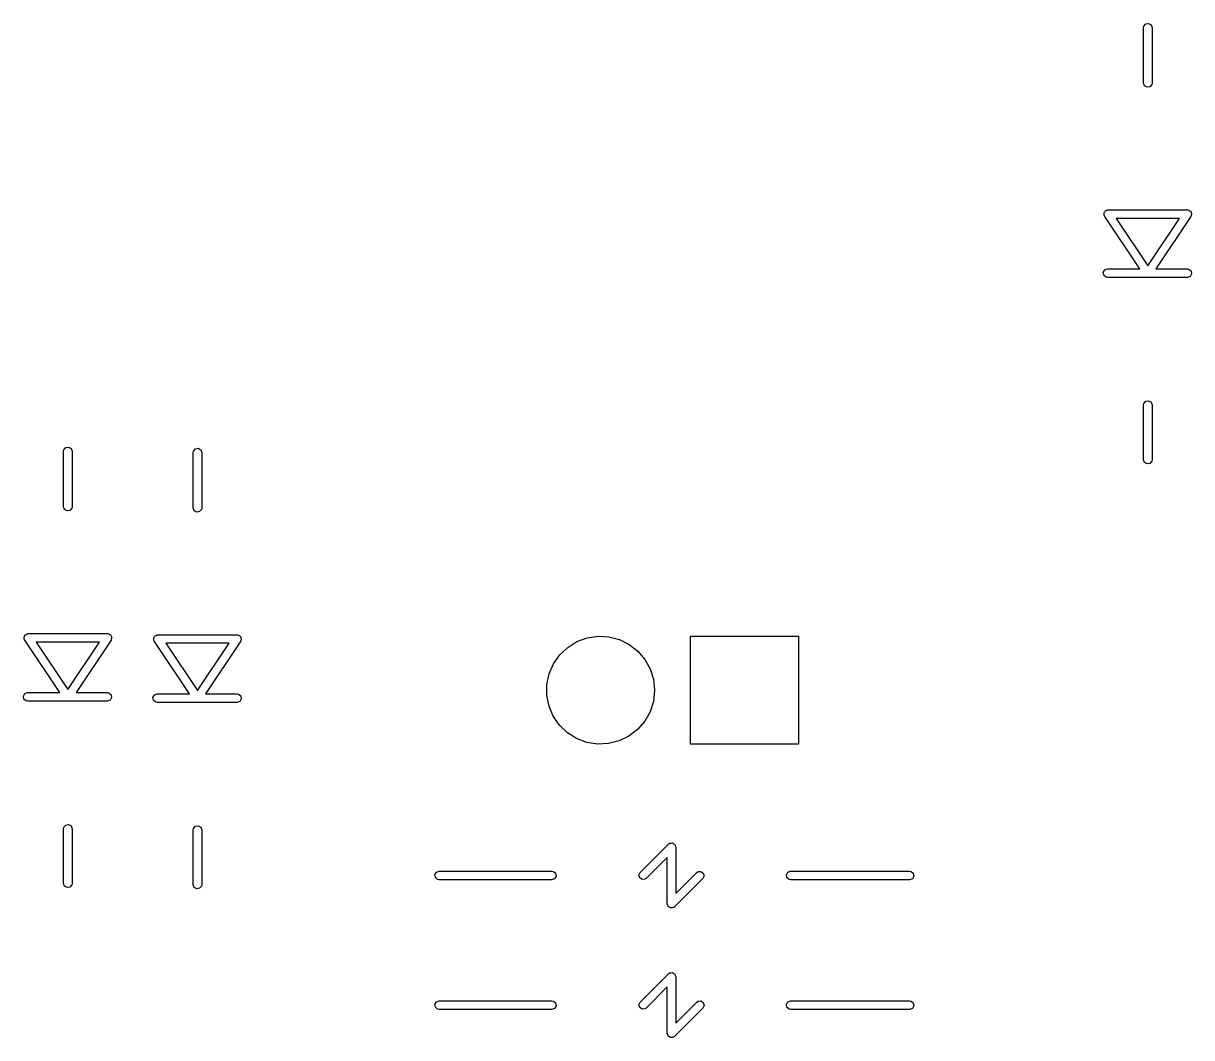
# Model space of a CAD drawing. Extents: x 0 to 132, y -20 to 105.
# Drawn here: x 35.39 to 56, y 21.61 to 39.49 of the extents above; entities that cross this region are included whole.
import ezdxf

# ---------------------------------------------------------------- set-up
doc = ezdxf.new("R2010")
doc.units = 0
doc.layers.add('BLACK', color=7, linetype='CONTINUOUS')

msp = doc.modelspace()

# ---------------------------------------------------------------- linework, layer by layer
at = {"layer": 'BLACK', "linetype": 'CONTINUOUS'}
for p, q in [((55.153, 39.4165), (55.1575, 39.4422)), ((55.153, 38.4386), (55.153, 39.4165)), ((55.1575, 39.4422), (55.1905, 39.4815)), ((55.1905, 39.4815), (55.241, 39.4904)), ((55.241, 39.4904), (55.2855, 39.4647)), ((55.2855, 39.4647), (55.303, 39.4165)), ((55.303, 39.4165), (55.303, 38.4386)), ((55.1705, 38.3904), (55.153, 38.4386)), ((55.215, 38.3647), (55.1705, 38.3904)), ((55.2655, 38.3736), (55.215, 38.3647)), ((55.2985, 38.4129), (55.2655, 38.3736)), ((55.303, 38.4386), (55.2985, 38.4129)), ((54.4556, 36.1402), (54.461, 36.1495)), ((54.4584, 36.1248), (54.4556, 36.1402)), ((54.4567, 36.1092), (54.4584, 36.1248)), ((54.464, 36.0926), (54.4567, 36.1092)), ((54.461, 36.1495), (54.4622, 36.1603)), ((54.4622, 36.1603), (54.4735, 36.1711)), ((54.4645, 36.0897), (54.464, 36.0926)), ((54.4658, 36.0887), (54.4645, 36.0897)), ((54.4672, 36.0854), (54.4658, 36.0887)), ((55.0874, 35.1608), (54.4672, 36.0854)), ((54.4735, 36.1711), (54.4813, 36.1847)), ((54.4813, 36.1847), (54.4914, 36.1883)), ((54.4914, 36.1883), (54.4992, 36.1958)), ((54.4992, 36.1958), (54.5148, 36.1968)), ((54.5148, 36.1968), (54.5295, 36.2022)), ((54.5295, 36.2022), (55.9265, 36.2022)), ((55.9889, 36.0856), (55.3724, 35.1608)), ((55.9265, 36.2022), (55.9298, 36.2016)), ((55.9298, 36.2016), (55.9313, 36.202)), ((55.9313, 36.202), (55.934, 36.2009)), ((55.934, 36.2009), (55.9522, 36.1977)), ((55.9522, 36.1977), (55.9641, 36.1877)), ((55.9641, 36.1877), (55.9783, 36.1814)), ((55.9783, 36.1814), (55.9831, 36.1717)), ((55.9831, 36.1717), (55.9915, 36.1647)), ((55.9926, 36.1007), (55.9889, 36.0856)), ((55.9915, 36.1647), (55.9942, 36.1494)), ((56.0004, 36.1142), (55.9926, 36.1007)), ((55.9942, 36.1494), (56.001, 36.1354)), ((56.001, 36.1354), (55.9985, 36.1249)), ((55.9985, 36.1249), (56.0004, 36.1142)), ((54.6701, 36.0522), (55.2299, 35.2176)), ((55.7864, 36.0522), (54.6701, 36.0522)), ((55.2299, 35.2176), (55.7864, 36.0522)), ((54.4429, 35.0988), (54.4686, 35.1433)), ((54.4518, 35.0483), (54.4429, 35.0988)), ((54.4911, 35.0153), (54.4518, 35.0483)), ((54.4686, 35.1433), (54.5168, 35.1608)), ((54.5168, 35.1608), (55.0874, 35.1608)), ((55.3724, 35.1608), (55.9265, 35.1608)), ((55.9265, 35.1608), (55.9522, 35.1563)), ((55.9522, 35.1563), (55.9915, 35.1233)), ((56.0004, 35.0728), (55.9747, 35.0283)), ((55.9915, 35.1233), (56.0004, 35.0728)), ((54.5168, 35.0108), (54.4911, 35.0153)), ((55.9265, 35.0108), (54.5168, 35.0108)), ((55.9747, 35.0283), (55.9265, 35.0108)), ((55.153, 32.7617), (55.1575, 32.7874)), ((55.1575, 32.7874), (55.1905, 32.8267)), ((55.1905, 32.8267), (55.241, 32.8356)), ((55.241, 32.8356), (55.2855, 32.8099)), ((55.2855, 32.8099), (55.303, 32.7617)), ((55.153, 31.7965), (55.153, 32.7617)), ((55.303, 32.7617), (55.303, 31.7965)), ((36.103, 31.9445), (36.1075, 31.9702)), ((36.103, 30.9666), (36.103, 31.9445)), ((36.1075, 31.9702), (36.1405, 32.0095)), ((36.1405, 32.0095), (36.191, 32.0184)), ((36.191, 32.0184), (36.2355, 31.9927)), ((36.2355, 31.9927), (36.253, 31.9445)), ((36.253, 31.9445), (36.253, 30.9666)), ((38.389, 31.9235), (38.3935, 31.9492)), ((38.3935, 31.9492), (38.4265, 31.9885)), ((38.4265, 31.9885), (38.477, 31.9974)), ((38.477, 31.9974), (38.5215, 31.9717)), ((38.5215, 31.9717), (38.539, 31.9235)), ((38.389, 30.9456), (38.389, 31.9235)), ((38.539, 31.9235), (38.539, 30.9456)), ((55.1705, 31.7483), (55.153, 31.7965)), ((55.215, 31.7226), (55.1705, 31.7483)), ((55.2985, 31.7708), (55.2655, 31.7315)), ((55.303, 31.7965), (55.2985, 31.7708)), ((55.2655, 31.7315), (55.215, 31.7226)), ((36.1205, 30.9184), (36.103, 30.9666)), ((36.165, 30.8927), (36.1205, 30.9184)), ((36.2485, 30.9409), (36.2155, 30.9016)), ((36.253, 30.9666), (36.2485, 30.9409)), ((38.4065, 30.8974), (38.389, 30.9456)), ((38.5345, 30.9199), (38.5015, 30.8806)), ((38.539, 30.9456), (38.5345, 30.9199)), ((36.2155, 30.9016), (36.165, 30.8927)), ((38.451, 30.8717), (38.4065, 30.8974)), ((38.5015, 30.8806), (38.451, 30.8717)), ((35.4056, 28.6682), (35.411, 28.6776)), ((35.4084, 28.6528), (35.4056, 28.6682)), ((35.4067, 28.6372), (35.4084, 28.6528)), ((35.411, 28.6776), (35.4122, 28.6883)), ((35.4122, 28.6883), (35.4235, 28.6991)), ((35.4235, 28.6991), (35.4313, 28.7127)), ((35.4313, 28.7127), (35.4414, 28.7163)), ((35.4414, 28.7163), (35.4492, 28.7238)), ((35.4492, 28.7238), (35.4648, 28.7248)), ((35.4648, 28.7248), (35.4795, 28.7302)), ((35.4795, 28.7302), (36.8765, 28.7302)), ((36.8765, 28.7302), (36.8798, 28.7296)), ((36.8798, 28.7296), (36.8813, 28.73)), ((36.8813, 28.73), (36.884, 28.7289)), ((36.884, 28.7289), (36.9022, 28.7257)), ((36.9022, 28.7257), (36.9141, 28.7157)), ((36.9141, 28.7157), (36.9283, 28.7094)), ((36.9283, 28.7094), (36.9331, 28.6997)), ((36.9331, 28.6997), (36.9415, 28.6927)), ((36.9415, 28.6927), (36.9442, 28.6774)), ((36.9442, 28.6774), (36.951, 28.6634)), ((36.951, 28.6634), (36.9485, 28.6529)), ((36.9485, 28.6529), (36.9504, 28.6422)), ((37.6916, 28.6472), (37.697, 28.6565)), ((37.6944, 28.6318), (37.6916, 28.6472)), ((37.697, 28.6565), (37.6982, 28.6673)), ((37.6982, 28.6673), (37.7095, 28.6781)), ((37.7095, 28.6781), (37.7173, 28.6917)), ((37.7173, 28.6917), (37.7274, 28.6953)), ((37.7274, 28.6953), (37.7352, 28.7028)), ((37.7352, 28.7028), (37.7508, 28.7038)), ((37.7508, 28.7038), (37.7655, 28.7092)), ((37.7655, 28.7092), (39.1625, 28.7092)), ((39.1625, 28.7092), (39.1658, 28.7086)), ((39.1658, 28.7086), (39.1673, 28.709)), ((39.1673, 28.709), (39.17, 28.7079)), ((39.17, 28.7079), (39.1882, 28.7047)), ((39.1882, 28.7047), (39.2001, 28.6947)), ((39.2001, 28.6947), (39.2143, 28.6884)), ((39.2143, 28.6884), (39.2191, 28.6787)), ((39.2191, 28.6787), (39.2275, 28.6717)), ((39.2275, 28.6717), (39.2302, 28.6564)), ((39.2302, 28.6564), (39.237, 28.6424)), ((45.1585, 28.5886), (45.3391, 28.6551)), ((45.3391, 28.6551), (45.5295, 28.6839)), ((45.5295, 28.6839), (45.7217, 28.6738)), ((45.7217, 28.6738), (45.908, 28.6253)), ((47.1635, 26.78), (47.1635, 28.685)), ((47.1635, 28.685), (49.0685, 28.685)), ((49.0685, 28.685), (49.0685, 26.78)), ((35.414, 28.6206), (35.4067, 28.6372)), ((35.4145, 28.6177), (35.414, 28.6206)), ((35.4158, 28.6167), (35.4145, 28.6177)), ((35.4172, 28.6134), (35.4158, 28.6167)), ((36.0374, 27.6888), (35.4172, 28.6134)), ((35.6201, 28.5802), (36.1799, 27.7456)), ((36.7364, 28.5802), (35.6201, 28.5802)), ((36.1799, 27.7456), (36.7364, 28.5802)), ((36.9389, 28.6136), (36.3224, 27.6888)), ((36.9426, 28.6287), (36.9389, 28.6136)), ((36.9504, 28.6422), (36.9426, 28.6287)), ((37.6927, 28.6162), (37.6944, 28.6318)), ((37.7, 28.5996), (37.6927, 28.6162)), ((37.7005, 28.5967), (37.7, 28.5996)), ((37.7018, 28.5957), (37.7005, 28.5967)), ((37.7032, 28.5924), (37.7018, 28.5957)), ((38.3234, 27.6678), (37.7032, 28.5924)), ((37.9061, 28.5592), (38.4659, 27.7246)), ((39.0224, 28.5592), (37.9061, 28.5592)), ((38.4659, 27.7246), (39.0224, 28.5592)), ((39.2249, 28.5926), (38.6084, 27.6678)), ((39.2286, 28.6077), (39.2249, 28.5926)), ((39.2364, 28.6212), (39.2286, 28.6077)), ((39.237, 28.6424), (39.2345, 28.6319)), ((39.2345, 28.6319), (39.2364, 28.6212)), ((44.855, 28.3549), (44.9948, 28.4872)), ((44.9948, 28.4872), (45.1585, 28.5886)), ((45.908, 28.6253), (46.0807, 28.5403)), ((46.0807, 28.5403), (46.2329, 28.4223)), ((44.7445, 28.1972), (44.855, 28.3549)), ((46.2329, 28.4223), (46.3581, 28.2761)), ((46.3581, 28.2761), (46.4515, 28.1077)), ((44.6681, 28.0205), (44.7445, 28.1972)), ((46.4515, 28.1077), (46.509, 27.924)), ((44.628, 27.6396), (44.6287, 27.8321)), ((44.6287, 27.8321), (44.6681, 28.0205)), ((46.509, 27.924), (46.5285, 27.7325)), ((35.3929, 27.6268), (35.4186, 27.6713)), ((35.4018, 27.5763), (35.3929, 27.6268)), ((35.4186, 27.6713), (35.4668, 27.6888)), ((35.4668, 27.6888), (36.0374, 27.6888)), ((36.3224, 27.6888), (36.8765, 27.6888)), ((36.8765, 27.6888), (36.9022, 27.6843)), ((36.9022, 27.6843), (36.9415, 27.6513)), ((36.9415, 27.6513), (36.9504, 27.6008)), ((37.6789, 27.6058), (37.7046, 27.6503)), ((37.7046, 27.6503), (37.7528, 27.6678)), ((37.7528, 27.6678), (38.3234, 27.6678)), ((38.6084, 27.6678), (39.1625, 27.6678)), ((39.1625, 27.6678), (39.1882, 27.6633)), ((39.1882, 27.6633), (39.2275, 27.6303)), ((39.2275, 27.6303), (39.2364, 27.5798)), ((44.6661, 27.4508), (44.628, 27.6396)), ((46.5285, 27.7258), (46.5077, 27.5345)), ((46.5285, 27.7325), (46.5285, 27.7258)), ((35.4411, 27.5433), (35.4018, 27.5763)), ((35.4668, 27.5388), (35.4411, 27.5433)), ((36.8765, 27.5388), (35.4668, 27.5388)), ((36.9247, 27.5563), (36.8765, 27.5388)), ((36.9504, 27.6008), (36.9247, 27.5563)), ((37.6878, 27.5553), (37.6789, 27.6058)), ((37.7271, 27.5223), (37.6878, 27.5553)), ((37.7528, 27.5178), (37.7271, 27.5223)), ((39.1625, 27.5178), (37.7528, 27.5178)), ((39.2107, 27.5353), (39.1625, 27.5178)), ((39.2364, 27.5798), (39.2107, 27.5353)), ((44.7413, 27.2736), (44.6661, 27.4508)), ((46.5077, 27.5345), (46.4488, 27.3512)), ((44.8506, 27.1152), (44.7413, 27.2736)), ((46.4488, 27.3512), (46.3543, 27.1834)), ((44.9896, 26.9819), (44.8506, 27.1152)), ((46.228, 27.0382), (46.0751, 26.9212)), ((46.3543, 27.1834), (46.228, 27.0382)), ((45.1525, 26.8793), (44.9896, 26.9819)), ((45.3327, 26.8116), (45.1525, 26.8793)), ((45.5228, 26.7815), (45.3327, 26.8116)), ((45.9018, 26.8374), (45.7151, 26.7902)), ((46.0751, 26.9212), (45.9018, 26.8374)), ((45.7151, 26.7902), (45.5228, 26.7815)), ((49.0685, 26.78), (47.1635, 26.78)), ((36.1075, 25.3154), (36.1405, 25.3547)), ((36.1405, 25.3547), (36.191, 25.3636)), ((36.191, 25.3636), (36.2355, 25.3379)), ((36.103, 25.2897), (36.1075, 25.3154)), ((36.103, 24.3245), (36.103, 25.2897)), ((36.2355, 25.3379), (36.253, 25.2897)), ((36.253, 25.2897), (36.253, 24.3245)), ((38.389, 25.2687), (38.3935, 25.2944)), ((38.389, 24.3035), (38.389, 25.2687)), ((38.3935, 25.2944), (38.4265, 25.3337)), ((38.4265, 25.3337), (38.477, 25.3426)), ((38.477, 25.3426), (38.5215, 25.3169)), ((38.5215, 25.3169), (38.539, 25.2687)), ((38.539, 25.2687), (38.539, 24.3035)), ((46.273, 24.5185), (46.773, 25.0185)), ((46.773, 25.0185), (46.7864, 25.0279)), ((46.7864, 25.0279), (46.7885, 25.0305)), ((46.7885, 25.0305), (46.7905, 25.0308)), ((46.7905, 25.0308), (46.7943, 25.0335)), ((46.7943, 25.0335), (46.8168, 25.0354)), ((46.8168, 25.0354), (46.839, 25.0394)), ((46.839, 25.0394), (46.842, 25.0376)), ((46.842, 25.0376), (46.8454, 25.0379)), ((46.8454, 25.0379), (46.8639, 25.025)), ((46.8639, 25.025), (46.8835, 25.0137)), ((46.8835, 25.0137), (46.8846, 25.0105)), ((46.8846, 25.0105), (46.8874, 25.0085)), ((46.8874, 25.0085), (46.8933, 24.9867)), ((46.8933, 24.9867), (46.901, 24.9655)), ((46.901, 24.9655), (46.901, 24.1466)), ((46.751, 24.7844), (46.379, 24.4125)), ((46.751, 23.9655), (46.751, 24.7844)), ((42.6778, 24.523), (42.726, 24.5405)), ((42.726, 24.5405), (44.716, 24.5405)), ((44.716, 24.5405), (44.7417, 24.536)), ((44.7417, 24.536), (44.781, 24.503)), ((47.273, 24.5185), (47.2943, 24.5335)), ((47.2943, 24.5335), (47.3454, 24.5379)), ((47.3454, 24.5379), (47.3874, 24.5085)), ((48.8778, 24.523), (48.926, 24.5405)), ((48.926, 24.5405), (51.026, 24.5405)), ((51.026, 24.5405), (51.0517, 24.536)), ((51.0517, 24.536), (51.091, 24.503)), ((36.1205, 24.2763), (36.103, 24.3245)), ((36.253, 24.3245), (36.2485, 24.2988)), ((42.6521, 24.4785), (42.6778, 24.523)), ((42.661, 24.428), (42.6521, 24.4785)), ((42.7003, 24.395), (42.661, 24.428)), ((42.726, 24.3905), (42.7003, 24.395)), ((44.716, 24.3905), (42.726, 24.3905)), ((44.7642, 24.408), (44.716, 24.3905)), ((44.7899, 24.4525), (44.7642, 24.408)), ((44.781, 24.503), (44.7899, 24.4525)), ((46.2513, 24.472), (46.273, 24.5185)), ((46.2646, 24.4225), (46.2513, 24.472)), ((46.3066, 24.3931), (46.2646, 24.4225)), ((46.3577, 24.3975), (46.3066, 24.3931)), ((46.379, 24.4125), (46.3577, 24.3975)), ((47.379, 24.4125), (46.879, 23.9125)), ((46.901, 24.1466), (47.273, 24.5185)), ((47.4007, 24.459), (47.379, 24.4125)), ((47.3874, 24.5085), (47.4007, 24.459)), ((48.8521, 24.4785), (48.8778, 24.523)), ((48.861, 24.428), (48.8521, 24.4785)), ((48.9003, 24.395), (48.861, 24.428)), ((48.926, 24.3905), (48.9003, 24.395)), ((51.026, 24.3905), (48.926, 24.3905)), ((51.0742, 24.408), (51.026, 24.3905)), ((51.0999, 24.4525), (51.0742, 24.408)), ((51.091, 24.503), (51.0999, 24.4525)), ((36.165, 24.2506), (36.1205, 24.2763)), ((36.2155, 24.2595), (36.165, 24.2506)), ((36.2485, 24.2988), (36.2155, 24.2595)), ((38.4065, 24.2553), (38.389, 24.3035)), ((38.451, 24.2296), (38.4065, 24.2553)), ((38.5015, 24.2385), (38.451, 24.2296)), ((38.5345, 24.2778), (38.5015, 24.2385)), ((38.539, 24.3035), (38.5345, 24.2778)), ((46.7587, 23.9443), (46.751, 23.9655)), ((46.7646, 23.9225), (46.7587, 23.9443)), ((46.7674, 23.9205), (46.7646, 23.9225)), ((46.7685, 23.9173), (46.7674, 23.9205)), ((46.7881, 23.906), (46.7685, 23.9173)), ((46.8066, 23.8931), (46.7881, 23.906)), ((46.879, 23.9125), (46.8656, 23.9031)), ((46.81, 23.8934), (46.8066, 23.8931)), ((46.813, 23.8916), (46.81, 23.8934)), ((46.8352, 23.8956), (46.813, 23.8916)), ((46.8577, 23.8975), (46.8352, 23.8956)), ((46.8615, 23.9002), (46.8577, 23.8975)), ((46.8635, 23.9005), (46.8615, 23.9002)), ((46.8656, 23.9031), (46.8635, 23.9005)), ((46.273, 22.2325), (46.773, 22.7325)), ((46.773, 22.7325), (46.7864, 22.7419)), ((46.7864, 22.7419), (46.7885, 22.7445)), ((46.7885, 22.7445), (46.7905, 22.7448)), ((46.7905, 22.7448), (46.7943, 22.7475)), ((46.7943, 22.7475), (46.8168, 22.7494)), ((46.8168, 22.7494), (46.839, 22.7534)), ((46.839, 22.7534), (46.842, 22.7516)), ((46.842, 22.7516), (46.8454, 22.7519)), ((46.8454, 22.7519), (46.8639, 22.739)), ((46.8639, 22.739), (46.8835, 22.7277)), ((46.8835, 22.7277), (46.8846, 22.7245)), ((46.8846, 22.7245), (46.8874, 22.7225)), ((46.8874, 22.7225), (46.8933, 22.7007)), ((46.8933, 22.7007), (46.901, 22.6795)), ((46.901, 22.6795), (46.901, 21.8606)), ((46.751, 22.4984), (46.379, 22.1265)), ((46.751, 21.6795), (46.751, 22.4984)), ((42.6521, 22.1925), (42.6778, 22.237)), ((42.661, 22.142), (42.6521, 22.1925)), ((42.7003, 22.109), (42.661, 22.142)), ((42.6778, 22.237), (42.726, 22.2545)), ((42.726, 22.1045), (42.7003, 22.109)), ((42.726, 22.2545), (44.716, 22.2545)), ((44.716, 22.1045), (42.726, 22.1045)), ((44.716, 22.2545), (44.7417, 22.25)), ((44.7642, 22.122), (44.716, 22.1045)), ((44.7417, 22.25), (44.781, 22.217)), ((44.7899, 22.1665), (44.7642, 22.122)), ((44.781, 22.217), (44.7899, 22.1665)), ((46.2513, 22.186), (46.273, 22.2325)), ((46.2646, 22.1365), (46.2513, 22.186)), ((46.3066, 22.1071), (46.2646, 22.1365)), ((46.3577, 22.1115), (46.3066, 22.1071)), ((46.379, 22.1265), (46.3577, 22.1115)), ((47.379, 22.1265), (46.879, 21.6265)), ((46.901, 21.8606), (47.273, 22.2325)), ((47.273, 22.2325), (47.2943, 22.2475)), ((47.2943, 22.2475), (47.3454, 22.2519)), ((47.3454, 22.2519), (47.3874, 22.2225)), ((47.4007, 22.173), (47.379, 22.1265)), ((47.3874, 22.2225), (47.4007, 22.173)), ((48.8521, 22.1925), (48.8778, 22.237)), ((48.861, 22.142), (48.8521, 22.1925)), ((48.9003, 22.109), (48.861, 22.142)), ((48.8778, 22.237), (48.926, 22.2545)), ((48.926, 22.1045), (48.9003, 22.109)), ((48.926, 22.2545), (51.026, 22.2545)), ((51.026, 22.1045), (48.926, 22.1045)), ((51.026, 22.2545), (51.0517, 22.25)), ((51.0742, 22.122), (51.026, 22.1045)), ((51.0517, 22.25), (51.091, 22.217)), ((51.0999, 22.1665), (51.0742, 22.122)), ((51.091, 22.217), (51.0999, 22.1665)), ((46.7587, 21.6583), (46.751, 21.6795)), ((46.7646, 21.6365), (46.7587, 21.6583)), ((46.7674, 21.6345), (46.7646, 21.6365)), ((46.7685, 21.6313), (46.7674, 21.6345)), ((46.7881, 21.62), (46.7685, 21.6313)), ((46.8066, 21.6071), (46.7881, 21.62)), ((46.81, 21.6074), (46.8066, 21.6071)), ((46.813, 21.6056), (46.81, 21.6074)), ((46.8352, 21.6096), (46.813, 21.6056)), ((46.8577, 21.6115), (46.8352, 21.6096)), ((46.8615, 21.6142), (46.8577, 21.6115)), ((46.8635, 21.6145), (46.8615, 21.6142)), ((46.8656, 21.6171), (46.8635, 21.6145)), ((46.879, 21.6265), (46.8656, 21.6171))]:
    msp.add_line(p, q, dxfattribs=at)

doc.saveas('drawing.dxf')
